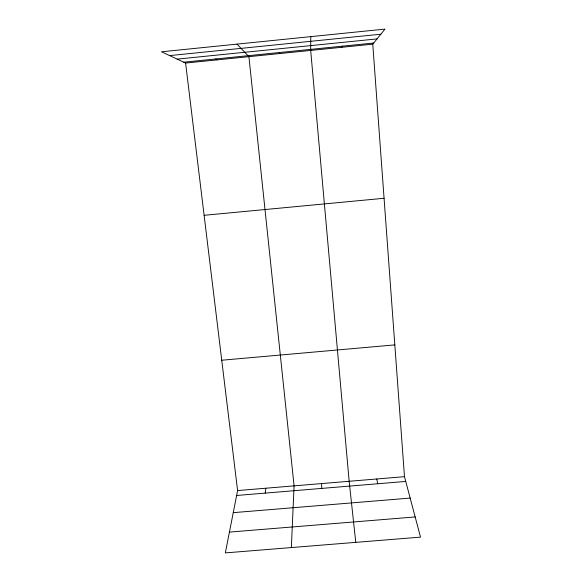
<?xml version="1.0" encoding="UTF-8"?>
<svg xmlns="http://www.w3.org/2000/svg" width="582" height="582" viewBox="0 0 582 582"><rect width="100%" height="100%" fill="white"/><g stroke="black" fill="none" stroke-linecap="round" stroke-linejoin="round"><path stroke-width="0.87" d="M310.773 36.63L310.686 50.438L349.156 481.278L355.769 542.366M291.349 547.567L294.085 485.868L248.914 56.672L237.012 44.123M265.217 493.107L265.807 488.225M185.6 63.06L237.594 490.575L225.336 552.9L420.524 537.128L404.483 476.673L372.764 44.167L384.978 29.1L161.476 51.791L185.6 63.06L372.764 44.167M341.685 47.302L342.158 46.189M169.646 55.603L380.839 34.207M177.168 59.124L377.034 38.907M183.737 62.194L373.709 43.003M204.115 215.304L384.069 198.273M221.742 360.229L394.822 344.886M237.594 490.575L404.483 476.673M236.627 495.478L405.749 481.43M233.251 512.662L410.164 498.083M229.424 532.101L415.162 516.94M215.827 58.949L217.217 59.873M279.302 52.54L279.76 53.559M376.787 478.979L377.682 483.758M321.591 483.577L321.744 488.407"/></g></svg>
